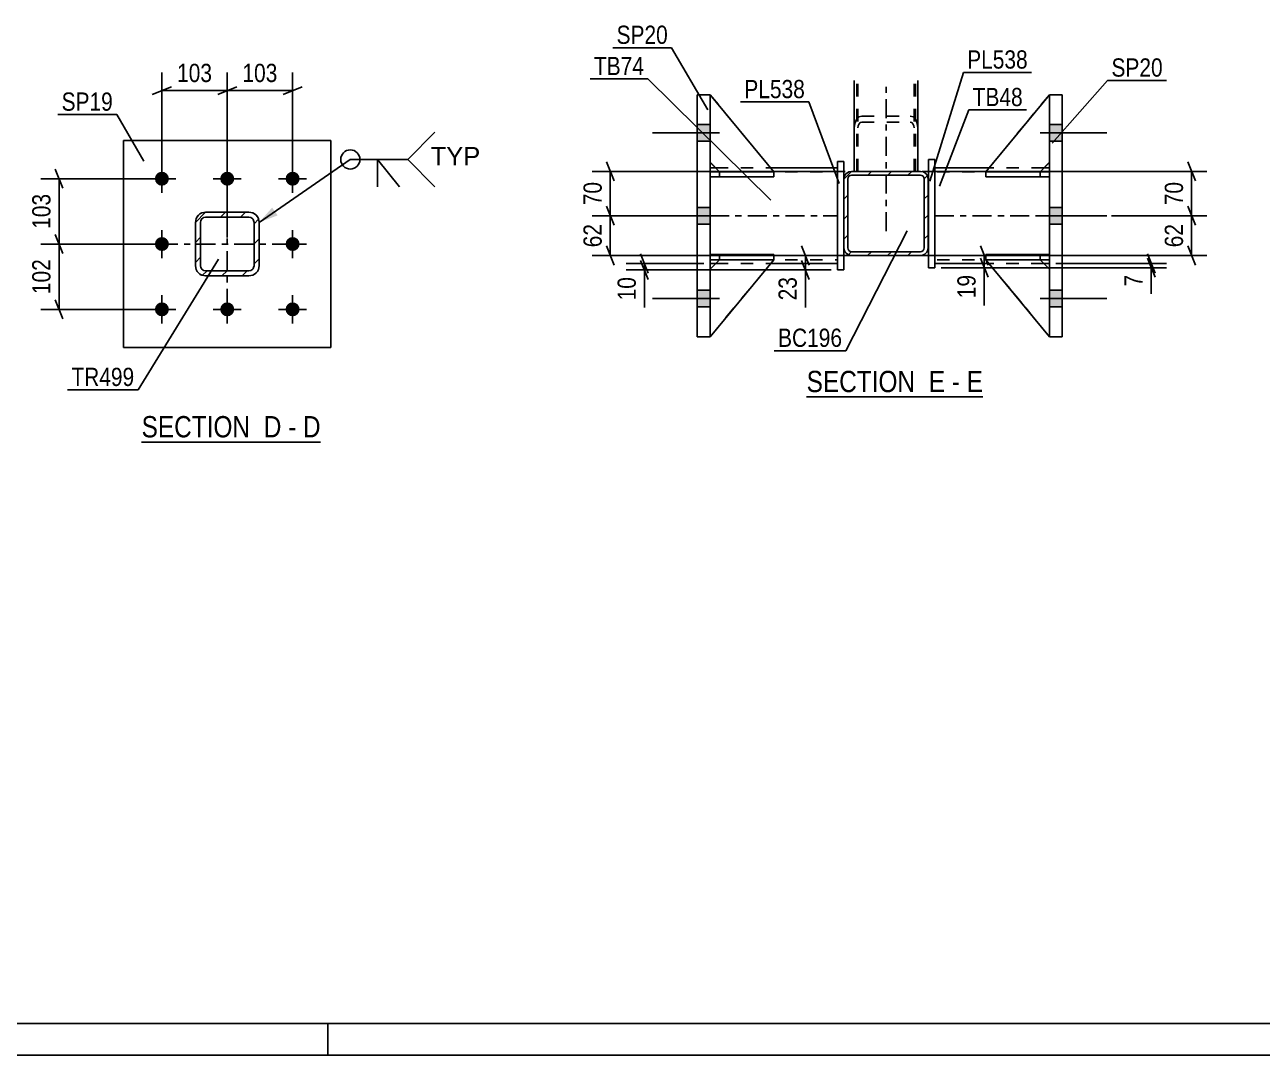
# Model space of a CAD drawing. Header units: millimetres. Extents: x -45 to 796, y -433 to 161.
# Drawn here: x 118.3 to 312.4, y -432.6 to -270.8 of the extents above; entities that cross this region are included whole.
import ezdxf

# ---------------------------------------------------------------- set-up
doc = ezdxf.new("R2010")
doc.units = ezdxf.units.MM
doc.linetypes.add('DXK_LINE_DOT2', pattern=[3.9198, 1.9599, -1.9599])
doc.linetypes.add('DXK_LINE_DOT3', pattern=[5.9187, 2.979, -0.9799, 0.9799, -0.9799])
doc.styles.add('Arial', font='arial.ttf', dxfattribs={"height": 0.2})
doc.styles.add('Arial Narrow', font='ARIALN.TTF', dxfattribs={"height": 0.2})

# ---------------------------------------------------------------- blocks, each defined once
blk = doc.blocks.new('Unknown-814760973-18 - 1250')
at = {"color": 6, "linetype": 'Continuous'}
blk.add_line((240.97, -329.25), (268.61, -329.25), dxfattribs=at)
at = {"color": 0, "linetype": 'Continuous'}
for points in [[(259.08, -328.5), (259.08, -325), (240.97, -325), (240.97, -328.5)], [(262.68, -328.5), (262.68, -325), (260.13, -325), (260.13, -328.5)], [(265.01, -328.5), (265.01, -325), (263.73, -325), (263.73, -328.5)], [(268.61, -328.5), (268.61, -325), (266.06, -325), (266.06, -328.5)]]:
    blk.add_wipeout(points, dxfattribs=at)
at = {"color": 7, "linetype": 'Continuous', "style": 'Arial Narrow'}
for s, p in [('SECTION ', (240.97, -328.5)), ('E', (260.13, -328.5)), ('E', (266.06, -328.5)), ('-', (263.73, -328.5))]:
    blk.add_text(s, height=3.34, dxfattribs=at).set_placement(p)
blk = doc.blocks.new('Unknown-814760973-1133')
at = {"color": 5, "linetype": 'Continuous'}
for p, q in [((-40.15, -427.57), (790.85, -427.57)), ((165.85, -432.57), (165.85, -427.57)), ((-45.15, -432.57), (795.85, -432.57))]:
    blk.add_line(p, q, dxfattribs=at)
blk = doc.blocks.new('Unknown-814760973-16 - 1649')
at = {"color": 6, "linetype": 'Continuous'}
blk.add_line((136.67, -336.35), (164.74, -336.35), dxfattribs=at)
at = {"color": 0, "linetype": 'Continuous'}
for points in [[(154.78, -335.6), (154.78, -332.1), (136.67, -332.1), (136.67, -335.6)], [(158.6, -335.6), (158.6, -332.1), (155.83, -332.1), (155.83, -335.6)], [(160.92, -335.6), (160.92, -332.1), (159.65, -332.1), (159.65, -335.6)], [(164.74, -335.6), (164.74, -332.1), (161.97, -332.1), (161.97, -335.6)]]:
    blk.add_wipeout(points, dxfattribs=at)
at = {"color": 7, "linetype": 'Continuous', "style": 'Arial Narrow'}
for s, p in [('SECTION ', (136.67, -335.6)), ('D', (155.83, -335.6)), ('D', (161.97, -335.6)), ('-', (159.65, -335.6))]:
    blk.add_text(s, height=3.34, dxfattribs=at).set_placement(p)
blk = doc.blocks.new('Part-814760973-1413 - 1250')
at = {"color": 2, "linetype": 'Continuous'}
for p, q in [((225.82, -307.72), (225.82, -306.92)), ((235.82, -306.92), (225.82, -306.92)), ((235.82, -307.72), (225.82, -307.72)), ((225.82, -307.72), (225.82, -307.72)), ((235.82, -307.72), (235.82, -306.92))]:
    blk.add_line(p, q, dxfattribs=at)
at = {"color": 7, "linetype": 'DXK_LINE_DOT2'}
for p, q in [((227.32, -306.92), (225.82, -306.92)), ((225.82, -307.72), (227.32, -307.72)), ((227.32, -307.72), (227.32, -306.92)), ((235.82, -306.92), (227.32, -306.92)), ((227.32, -307.72), (235.82, -307.72))]:
    blk.add_line(p, q, dxfattribs=at)
blk = doc.blocks.new('Part-814760973-1443 - 1250')
at = {"color": 2, "linetype": 'Continuous'}
for p, q in [((225.82, -293.32), (226.71, -293.32)), ((235.32, -293.32), (245.82, -293.32)), ((225.82, -308.32), (226.72, -308.32)), ((235.33, -308.32), (245.82, -308.32))]:
    blk.add_line(p, q, dxfattribs=at)
at = {"color": 7, "linetype": 'DXK_LINE_DOT2'}
for p, q in [((225.82, -308.32), (225.82, -293.32)), ((225.82, -293.92), (245.82, -293.92)), ((226.71, -293.32), (235.32, -293.32)), ((245.82, -308.32), (245.82, -293.32)), ((225.82, -307.72), (245.82, -307.72)), ((226.72, -308.32), (235.33, -308.32))]:
    blk.add_line(p, q, dxfattribs=at)
at = {"color": 7, "linetype": 'DXK_LINE_DOT3'}
blk.add_line((225.82, -300.82), (245.82, -300.82), dxfattribs=at)
blk = doc.blocks.new('Bolt-814760973-1315 - 1250')
at = {"linetype": 'Continuous'}
for points in [[(225.82, -289.12), (225.82, -286.52), (223.82, -286.52), (223.82, -289.12)], [(225.82, -289.12), (225.82, -286.52), (223.82, -286.52), (223.82, -289.12)], [(225.82, -289.12), (225.82, -286.52), (223.82, -286.52), (223.82, -289.12)], [(225.82, -302.12), (225.82, -299.52), (223.82, -299.52), (223.82, -302.12)], [(225.82, -302.12), (225.82, -299.52), (223.82, -299.52), (223.82, -302.12)], [(225.82, -315.12), (225.82, -312.52), (223.82, -312.52), (223.82, -315.12)], [(225.82, -315.12), (225.82, -312.52), (223.82, -312.52), (223.82, -315.12)], [(225.82, -315.12), (225.82, -312.52), (223.82, -312.52), (223.82, -315.12)]]:
    blk.add_hatch(color=1, dxfattribs=at).paths.add_polyline_path(points)
at = {"color": 1, "linetype": 'Continuous'}
for p, q in [((225.82, -286.52), (223.82, -286.52)), ((225.82, -286.52), (223.82, -286.52)), ((225.82, -286.52), (223.82, -286.52)), ((227.32, -287.82), (216.82, -287.82)), ((227.32, -287.82), (216.82, -287.82)), ((227.32, -287.82), (216.82, -287.82)), ((225.82, -289.12), (223.82, -289.12)), ((225.82, -289.12), (223.82, -289.12)), ((225.82, -289.12), (223.82, -289.12)), ((227.32, -300.82), (216.82, -300.82)), ((227.32, -300.82), (216.82, -300.82)), ((225.82, -299.52), (223.82, -299.52)), ((225.82, -299.52), (223.82, -299.52)), ((225.82, -302.12), (223.82, -302.12)), ((225.82, -302.12), (223.82, -302.12)), ((227.32, -313.82), (216.82, -313.82)), ((227.32, -313.82), (216.82, -313.82)), ((227.32, -313.82), (216.82, -313.82)), ((225.82, -312.52), (223.82, -312.52)), ((225.82, -312.52), (223.82, -312.52)), ((225.82, -312.52), (223.82, -312.52)), ((225.82, -315.12), (223.82, -315.12)), ((225.82, -315.12), (223.82, -315.12)), ((225.82, -315.12), (223.82, -315.12))]:
    blk.add_line(p, q, dxfattribs=at)
blk = doc.blocks.new('Part-814760973-1412 - 1250')
at = {"color": 2, "linetype": 'Continuous'}
for p, q in [((279.07, -281.82), (281.07, -281.82)), ((279.07, -281.82), (279.07, -281.82)), ((279.07, -281.82), (279.07, -319.82)), ((281.07, -281.82), (281.07, -281.82)), ((281.07, -319.82), (281.07, -281.82)), ((281.07, -319.82), (279.07, -319.82))]:
    blk.add_line(p, q, dxfattribs=at)
at = {"color": 7, "linetype": 'DXK_LINE_DOT2'}
for p, q in [((281.07, -281.82), (279.07, -281.82)), ((279.07, -319.82), (279.07, -319.82)), ((279.07, -319.82), (281.07, -319.82)), ((281.07, -319.82), (281.07, -319.82))]:
    blk.add_line(p, q, dxfattribs=at)
blk = doc.blocks.new('Bolt-814760973-1316 - 1250')
at = {"linetype": 'Continuous'}
for points in [[(281.07, -289.12), (281.07, -286.52), (279.07, -286.52), (279.07, -289.12)], [(281.07, -289.12), (281.07, -286.52), (279.07, -286.52), (279.07, -289.12)], [(281.07, -289.12), (281.07, -286.52), (279.07, -286.52), (279.07, -289.12)], [(281.07, -302.12), (281.07, -299.52), (279.07, -299.52), (279.07, -302.12)], [(281.07, -302.12), (281.07, -299.52), (279.07, -299.52), (279.07, -302.12)], [(281.07, -315.12), (281.07, -312.52), (279.07, -312.52), (279.07, -315.12)], [(281.07, -315.12), (281.07, -312.52), (279.07, -312.52), (279.07, -315.12)], [(281.07, -315.12), (281.07, -312.52), (279.07, -312.52), (279.07, -315.12)]]:
    blk.add_hatch(color=1, dxfattribs=at).paths.add_polyline_path(points)
at = {"color": 1, "linetype": 'Continuous'}
for p, q in [((279.07, -286.52), (281.07, -286.52)), ((279.07, -286.52), (281.07, -286.52)), ((279.07, -286.52), (281.07, -286.52)), ((277.57, -287.82), (288.07, -287.82)), ((277.57, -287.82), (288.07, -287.82)), ((277.57, -287.82), (288.07, -287.82)), ((279.07, -289.12), (281.07, -289.12)), ((279.07, -289.12), (281.07, -289.12)), ((279.07, -289.12), (281.07, -289.12)), ((277.57, -300.82), (288.07, -300.82)), ((277.57, -300.82), (288.07, -300.82)), ((279.07, -299.52), (281.07, -299.52)), ((279.07, -299.52), (281.07, -299.52)), ((279.07, -302.12), (281.07, -302.12)), ((279.07, -302.12), (281.07, -302.12)), ((277.57, -313.82), (288.07, -313.82)), ((277.57, -313.82), (288.07, -313.82)), ((277.57, -313.82), (288.07, -313.82)), ((279.07, -312.52), (281.07, -312.52)), ((279.07, -312.52), (281.07, -312.52)), ((279.07, -312.52), (281.07, -312.52)), ((279.07, -315.12), (281.07, -315.12)), ((279.07, -315.12), (281.07, -315.12)), ((279.07, -315.12), (281.07, -315.12))]:
    blk.add_line(p, q, dxfattribs=at)
blk = doc.blocks.new('Part-814760973-1407 - 1250')
at = {"color": 2, "linetype": 'Continuous'}
for p, q in [((223.82, -281.82), (223.82, -281.82)), ((223.82, -281.82), (225.82, -281.82)), ((223.82, -319.82), (223.82, -281.82)), ((225.82, -281.82), (225.82, -281.82)), ((225.82, -319.82), (225.82, -281.82)), ((225.82, -319.82), (223.82, -319.82))]:
    blk.add_line(p, q, dxfattribs=at)
at = {"color": 7, "linetype": 'DXK_LINE_DOT2'}
for p, q in [((225.82, -281.82), (223.82, -281.82)), ((223.82, -319.82), (223.82, -319.82)), ((223.82, -319.82), (225.82, -319.82)), ((225.82, -319.82), (225.82, -319.82))]:
    blk.add_line(p, q, dxfattribs=at)
blk = doc.blocks.new('Part-814760973-1478 - 1250')
at = {"color": 2, "linetype": 'Continuous'}
for p, q in [((269.57, -293.32), (261.07, -293.32)), ((279.07, -293.32), (278.18, -293.32)), ((269.56, -308.32), (261.07, -308.32)), ((279.07, -308.32), (278.16, -308.32))]:
    blk.add_line(p, q, dxfattribs=at)
at = {"color": 7, "linetype": 'DXK_LINE_DOT2'}
for p, q in [((261.07, -308.32), (261.07, -293.32)), ((279.07, -293.92), (261.07, -293.92)), ((278.18, -293.32), (269.57, -293.32)), ((279.07, -293.32), (279.07, -308.32)), ((279.07, -307.72), (261.07, -307.72)), ((278.16, -308.32), (269.56, -308.32))]:
    blk.add_line(p, q, dxfattribs=at)
at = {"color": 7, "linetype": 'DXK_LINE_DOT3'}
blk.add_line((261.07, -300.82), (279.07, -300.82), dxfattribs=at)
blk = doc.blocks.new('Part-814760973-1414 - 1250')
at = {"color": 2, "linetype": 'Continuous'}
for p, q in [((225.82, -294.72), (225.82, -293.92)), ((225.82, -293.92), (234.57, -293.92)), ((235.82, -294.72), (225.82, -294.72)), ((225.82, -294.72), (225.82, -294.72)), ((235.82, -293.92), (235.81, -293.92)), ((235.82, -294.72), (235.82, -293.92))]:
    blk.add_line(p, q, dxfattribs=at)
at = {"color": 7, "linetype": 'DXK_LINE_DOT2'}
for p, q in [((227.32, -293.92), (225.82, -293.92)), ((225.82, -294.72), (227.32, -294.72)), ((227.32, -294.72), (227.32, -293.92)), ((227.32, -293.92), (235.81, -293.92)), ((227.32, -294.72), (235.82, -294.72))]:
    blk.add_line(p, q, dxfattribs=at)
blk = doc.blocks.new('Part-814760973-1415 - 1250')
at = {"color": 7, "linetype": 'DXK_LINE_DOT2'}
for p, q in [((225.82, -306.92), (227.32, -306.92)), ((235.82, -306.92), (225.82, -306.92)), ((225.82, -306.92), (225.82, -306.92)), ((225.82, -306.92), (225.82, -307.72)), ((225.82, -306.92), (225.82, -307.72)), ((227.32, -307.72), (225.82, -307.72)), ((225.82, -307.72), (235.82, -307.72)), ((225.82, -307.72), (225.82, -307.72)), ((227.32, -306.92), (235.82, -306.92)), ((227.32, -306.92), (227.32, -307.72)), ((235.82, -307.72), (227.32, -307.72)), ((235.82, -306.92), (235.82, -307.72))]:
    blk.add_line(p, q, dxfattribs=at)
blk = doc.blocks.new('Part-814760973-1416 - 1250')
at = {"color": 7, "linetype": 'DXK_LINE_DOT2'}
for p, q in [((225.82, -293.92), (227.32, -293.92)), ((235.58, -293.92), (225.82, -293.92)), ((225.82, -293.92), (225.82, -293.92)), ((225.82, -293.92), (225.82, -294.72)), ((225.82, -293.92), (225.82, -294.72)), ((227.32, -294.72), (225.82, -294.72)), ((225.82, -294.72), (235.82, -294.72)), ((225.82, -294.72), (225.82, -294.72)), ((227.32, -293.92), (235.82, -293.92)), ((227.32, -293.92), (227.32, -294.72)), ((235.82, -294.72), (227.32, -294.72)), ((235.82, -293.92), (235.82, -294.72))]:
    blk.add_line(p, q, dxfattribs=at)
blk = doc.blocks.new('Part-814760973-1417 - 1250')
at = {"color": 2, "linetype": 'Continuous'}
for p, q in [((225.82, -281.82), (225.82, -281.82)), ((225.82, -281.82), (225.82, -281.82)), ((235.82, -293.93), (225.82, -281.82)), ((227.31, -293.92), (225.82, -292.43)), ((234.57, -293.93), (235.82, -293.93)), ((235.82, -293.93), (235.82, -293.93))]:
    blk.add_line(p, q, dxfattribs=at)
at = {"color": 7, "linetype": 'DXK_LINE_DOT2'}
for p, q in [((225.82, -292.43), (225.82, -281.82)), ((225.82, -281.82), (235.82, -293.93)), ((227.32, -293.93), (225.82, -292.43)), ((227.32, -293.93), (227.31, -293.92)), ((235.82, -293.93), (227.32, -293.93)), ((227.32, -293.93), (227.32, -293.93)), ((227.32, -293.93), (234.57, -293.93))]:
    blk.add_line(p, q, dxfattribs=at)
blk = doc.blocks.new('Part-814760973-1418 - 1250')
at = {"color": 7, "linetype": 'DXK_LINE_DOT2'}
for p, q in [((225.82, -292.43), (225.82, -281.82)), ((225.82, -281.82), (235.82, -293.93)), ((225.82, -281.82), (235.82, -293.93)), ((227.32, -293.93), (225.82, -292.43)), ((227.32, -293.93), (225.82, -292.43)), ((235.82, -293.93), (227.32, -293.93)), ((227.32, -293.93), (227.32, -293.93)), ((227.32, -293.93), (235.82, -293.93)), ((235.82, -293.93), (235.82, -293.93))]:
    blk.add_line(p, q, dxfattribs=at)
blk = doc.blocks.new('Part-814760973-1419 - 1250')
at = {"color": 2, "linetype": 'Continuous'}
for p, q in [((227.32, -307.73), (225.82, -309.23)), ((225.82, -319.82), (235.82, -307.73)), ((235.82, -307.73), (227.32, -307.73)), ((227.32, -307.73), (227.32, -307.73)), ((235.82, -307.73), (235.82, -307.73))]:
    blk.add_line(p, q, dxfattribs=at)
at = {"color": 7, "linetype": 'DXK_LINE_DOT2'}
for p, q in [((225.82, -309.23), (227.32, -307.73)), ((225.82, -319.82), (235.82, -307.73)), ((227.32, -307.73), (235.82, -307.73)), ((225.82, -309.23), (225.82, -319.82))]:
    blk.add_line(p, q, dxfattribs=at)
blk = doc.blocks.new('Part-814760973-1420 - 1250')
at = {"color": 7, "linetype": 'DXK_LINE_DOT2'}
for p, q in [((227.32, -307.73), (225.82, -309.23)), ((225.82, -319.82), (235.82, -307.73)), ((225.82, -309.23), (227.32, -307.73)), ((225.82, -319.82), (235.82, -307.73)), ((235.82, -307.73), (227.32, -307.73)), ((227.32, -307.73), (227.32, -307.73)), ((227.32, -307.73), (235.82, -307.73)), ((235.82, -307.73), (235.82, -307.73)), ((225.82, -309.23), (225.82, -319.82))]:
    blk.add_line(p, q, dxfattribs=at)
blk = doc.blocks.new('Part-814760973-1421 - 1250')
at = {"color": 2, "linetype": 'Continuous'}
for p, q in [((269.07, -306.92), (279.07, -306.92)), ((269.07, -306.92), (269.07, -307.72)), ((279.07, -307.72), (269.07, -307.72)), ((279.07, -306.92), (279.07, -306.92)), ((279.07, -307.72), (279.07, -306.92))]:
    blk.add_line(p, q, dxfattribs=at)
at = {"color": 7, "linetype": 'DXK_LINE_DOT2'}
for p, q in [((277.57, -306.92), (269.07, -306.92)), ((269.07, -307.72), (277.57, -307.72)), ((279.07, -306.92), (277.57, -306.92)), ((277.57, -306.92), (277.57, -307.72)), ((277.57, -307.72), (279.07, -307.72)), ((279.07, -306.92), (279.07, -306.92))]:
    blk.add_line(p, q, dxfattribs=at)
blk = doc.blocks.new('Part-814760973-1422 - 1250')
at = {"color": 2, "linetype": 'Continuous'}
for p, q in [((269.08, -293.92), (269.07, -293.92)), ((269.07, -293.92), (269.07, -294.72)), ((269.07, -294.72), (279.07, -294.72)), ((279.07, -293.92), (270.32, -293.92)), ((279.07, -293.92), (279.07, -293.92)), ((279.07, -293.92), (279.07, -294.72))]:
    blk.add_line(p, q, dxfattribs=at)
at = {"color": 7, "linetype": 'DXK_LINE_DOT2'}
for p, q in [((269.07, -294.72), (277.57, -294.72)), ((270.32, -293.92), (269.08, -293.92)), ((277.57, -293.92), (269.08, -293.92)), ((277.57, -293.92), (279.07, -293.92)), ((277.57, -293.92), (277.57, -294.72)), ((277.57, -294.72), (279.07, -294.72)), ((279.07, -293.92), (279.07, -293.92))]:
    blk.add_line(p, q, dxfattribs=at)
blk = doc.blocks.new('Part-814760973-1423 - 1250')
at = {"color": 7, "linetype": 'DXK_LINE_DOT2'}
for p, q in [((269.07, -307.72), (269.07, -306.92)), ((269.07, -306.92), (277.57, -306.92)), ((279.07, -306.92), (269.07, -306.92)), ((277.57, -307.72), (269.07, -307.72)), ((269.07, -307.72), (279.07, -307.72)), ((277.57, -307.72), (277.57, -306.92)), ((277.57, -306.92), (279.07, -306.92)), ((279.07, -307.72), (277.57, -307.72)), ((279.07, -307.72), (279.07, -306.92)), ((279.07, -307.72), (279.07, -306.92)), ((279.07, -306.92), (279.07, -306.92)), ((279.07, -307.72), (279.07, -307.72))]:
    blk.add_line(p, q, dxfattribs=at)
blk = doc.blocks.new('Part-814760973-1424 - 1250')
at = {"color": 7, "linetype": 'DXK_LINE_DOT2'}
for p, q in [((269.07, -294.72), (269.07, -293.92)), ((269.07, -293.92), (277.57, -293.92)), ((279.07, -293.92), (269.07, -293.92)), ((277.57, -294.72), (269.07, -294.72)), ((269.07, -294.72), (279.07, -294.72)), ((277.57, -294.72), (277.57, -293.92)), ((277.57, -293.92), (279.07, -293.92)), ((279.07, -294.72), (277.57, -294.72)), ((279.07, -294.72), (279.07, -293.92)), ((279.07, -294.72), (279.07, -293.92)), ((279.07, -293.92), (279.07, -293.92)), ((279.07, -294.72), (279.07, -294.72))]:
    blk.add_line(p, q, dxfattribs=at)
blk = doc.blocks.new('Part-814760973-1425 - 1250')
at = {"color": 2, "linetype": 'Continuous'}
for p, q in [((279.07, -281.82), (269.07, -293.93)), ((279.07, -281.82), (279.07, -281.82)), ((279.07, -281.82), (279.07, -281.82)), ((277.58, -293.92), (279.07, -292.43)), ((270.32, -293.93), (269.07, -293.93)), ((269.07, -293.93), (269.07, -293.93))]:
    blk.add_line(p, q, dxfattribs=at)
at = {"color": 7, "linetype": 'DXK_LINE_DOT2'}
for p, q in [((279.07, -281.82), (269.07, -293.93)), ((279.07, -292.43), (279.07, -281.82)), ((277.57, -293.93), (279.07, -292.43)), ((277.57, -293.93), (269.07, -293.93)), ((277.57, -293.93), (270.32, -293.93)), ((277.57, -293.93), (277.58, -293.92)), ((277.57, -293.93), (277.57, -293.93))]:
    blk.add_line(p, q, dxfattribs=at)
blk = doc.blocks.new('Part-814760973-1426 - 1250')
at = {"color": 7, "linetype": 'DXK_LINE_DOT2'}
for p, q in [((279.07, -281.82), (269.07, -293.93)), ((269.07, -293.93), (279.07, -281.82)), ((279.07, -292.43), (279.07, -281.82)), ((277.57, -293.93), (279.07, -292.43)), ((277.57, -293.93), (279.07, -292.43)), ((269.07, -293.93), (277.57, -293.93)), ((269.07, -293.93), (269.07, -293.93)), ((277.57, -293.93), (269.07, -293.93)), ((277.57, -293.93), (277.57, -293.93))]:
    blk.add_line(p, q, dxfattribs=at)
blk = doc.blocks.new('Part-814760973-1427 - 1250')
at = {"color": 2, "linetype": 'Continuous'}
for p, q in [((269.07, -307.73), (269.07, -307.73)), ((277.57, -307.73), (269.07, -307.73)), ((279.07, -319.82), (269.07, -307.73)), ((277.57, -307.73), (277.57, -307.73)), ((277.57, -307.73), (279.07, -309.23))]:
    blk.add_line(p, q, dxfattribs=at)
at = {"color": 7, "linetype": 'DXK_LINE_DOT2'}
for p, q in [((269.07, -307.73), (277.57, -307.73)), ((279.07, -319.82), (269.07, -307.73)), ((277.57, -307.73), (279.07, -309.23)), ((279.07, -309.23), (279.07, -319.82))]:
    blk.add_line(p, q, dxfattribs=at)
blk = doc.blocks.new('Part-814760973-1428 - 1250')
at = {"color": 7, "linetype": 'DXK_LINE_DOT2'}
for p, q in [((269.07, -307.73), (277.57, -307.73)), ((279.07, -319.82), (269.07, -307.73)), ((269.07, -307.73), (269.07, -307.73)), ((277.57, -307.73), (269.07, -307.73)), ((269.07, -307.73), (279.07, -319.82)), ((277.57, -307.73), (279.07, -309.23)), ((277.57, -307.73), (277.57, -307.73)), ((279.07, -309.23), (277.57, -307.73)), ((279.07, -309.23), (279.07, -319.82))]:
    blk.add_line(p, q, dxfattribs=at)
blk = doc.blocks.new('Part-814760973-1458 - 1250')
at = {"color": 2, "linetype": 'Continuous'}
for p, q in [((245.82, -309.32), (245.82, -292.32)), ((245.82, -292.32), (246.82, -292.32)), ((246.82, -295.06), (246.82, -292.32)), ((246.82, -309.32), (246.82, -305.86)), ((245.82, -309.32), (246.82, -309.32))]:
    blk.add_line(p, q, dxfattribs=at)
at = {"color": 7, "linetype": 'DXK_LINE_DOT2'}
blk.add_line((246.82, -305.86), (246.82, -295.06), dxfattribs=at)
blk = doc.blocks.new('Part-814760973-1463 - 1250')
at = {"color": 2, "linetype": 'Continuous'}
for p, q in [((261.07, -291.98), (260.07, -291.98)), ((260.07, -291.98), (260.07, -308.98)), ((261.07, -308.98), (261.07, -291.98)), ((260.07, -308.98), (261.07, -308.98))]:
    blk.add_line(p, q, dxfattribs=at)
blk = doc.blocks.new('Part-814760973-1499 - 1250')
at = {"linetype": 'Continuous'}
h = blk.add_hatch(dxfattribs=at)
h.set_pattern_fill('', scale=0.7, style=0, pattern_type=0)
h.set_pattern_definition([(45, (248.0173, -293.8586), (-1.57154, 1.57154), [])])
h.paths.add_polyline_path([(258.82, -293.86), (248.02, -293.86), (247.56, -293.95), (247.17, -294.21), (246.91, -294.6), (246.82, -295.06), (246.82, -305.86), (246.91, -306.32), (247.17, -306.71), (247.56, -306.97), (248.02, -307.06), (258.82, -307.06), (259.28, -306.97), (259.67, -306.71), (259.93, -306.32), (260.02, -305.86), (260.02, -295.06), (259.93, -294.6), (259.67, -294.21), (259.28, -293.95)])
h.paths.add_polyline_path([(259.37, -294.83), (259.42, -295.06), (259.42, -305.86), (259.37, -306.09), (259.24, -306.28), (259.05, -306.41), (258.82, -306.46), (248.02, -306.46), (247.79, -306.41), (247.59, -306.28), (247.46, -306.09), (247.42, -305.86), (247.42, -295.06), (247.46, -294.83), (247.59, -294.63), (247.79, -294.5), (248.02, -294.46), (258.82, -294.46), (259.05, -294.5), (259.24, -294.63)])
at = {"color": 2, "linetype": 'Continuous'}
for p, q in [((246.91, -294.6), (246.82, -295.06)), ((247.42, -295.06), (247.46, -294.83)), ((247.46, -294.83), (247.59, -294.63)), ((248.02, -293.86), (247.56, -293.95)), ((247.59, -294.63), (247.79, -294.5)), ((247.79, -294.5), (248.02, -294.46)), ((248.02, -293.86), (248.02, -293.86)), ((248.02, -293.86), (258.82, -293.86)), ((248.02, -294.46), (248.02, -294.46)), ((248.02, -294.46), (258.82, -294.46)), ((258.82, -293.86), (258.82, -293.86)), ((259.28, -293.95), (258.82, -293.86)), ((258.82, -294.46), (258.82, -294.46)), ((258.82, -294.46), (259.05, -294.5)), ((259.05, -294.5), (259.24, -294.63)), ((259.24, -294.63), (259.37, -294.83)), ((259.37, -294.83), (259.42, -295.06)), ((260.02, -295.06), (259.93, -294.6)), ((246.82, -295.06), (246.82, -295.06)), ((246.82, -305.86), (246.82, -295.06)), ((247.42, -295.06), (247.42, -295.06)), ((247.42, -305.86), (247.42, -295.06)), ((259.42, -295.06), (259.42, -295.06)), ((259.42, -305.86), (259.42, -295.06)), ((260.02, -295.06), (260.02, -295.06)), ((260.02, -305.86), (260.02, -295.06)), ((246.82, -305.86), (246.82, -305.86)), ((246.82, -305.86), (246.91, -306.32)), ((247.42, -305.86), (247.42, -305.86)), ((247.46, -306.09), (247.42, -305.86)), ((247.59, -306.28), (247.46, -306.09)), ((247.79, -306.41), (247.59, -306.28)), ((248.02, -306.46), (247.79, -306.41)), ((248.02, -306.46), (248.02, -306.46)), ((248.02, -306.46), (258.82, -306.46)), ((259.05, -306.41), (258.82, -306.46)), ((258.82, -306.46), (258.82, -306.46)), ((259.24, -306.28), (259.05, -306.41)), ((259.37, -306.09), (259.24, -306.28)), ((259.42, -305.86), (259.37, -306.09)), ((259.42, -305.86), (259.42, -305.86)), ((259.93, -306.32), (260.02, -305.86)), ((260.02, -305.86), (260.02, -305.86)), ((247.56, -306.97), (248.02, -307.06)), ((248.02, -307.06), (248.02, -307.06)), ((248.02, -307.06), (258.82, -307.06)), ((258.82, -307.06), (259.28, -306.97)), ((258.82, -307.06), (258.82, -307.06))]:
    blk.add_line(p, q, dxfattribs=at)
at = {"color": 7, "linetype": 'DXK_LINE_DOT3'}
blk.add_line((253.42, -300.46), (253.42, -300.46), dxfattribs=at)
at = {"color": 2, "linetype": 'Continuous'}
for centre, start, end in [((248.02, -295.06), 112.5, 157.5), ((258.82, -295.06), 22.5, 67.5), ((248.02, -305.86), 202.5, 247.5), ((258.82, -305.86), 292.5, 337.5)]:
    blk.add_arc(centre, 1.2, start, end, dxfattribs=at)
blk = doc.blocks.new('Part-814760973-1509 - 1250')
at = {"color": 2, "linetype": 'Continuous'}
for p, q in [((248.42, -293.86), (248.42, -279.61)), ((258.42, -293.86), (258.42, -279.61))]:
    blk.add_line(p, q, dxfattribs=at)
at = {"color": 7, "linetype": 'DXK_LINE_DOT2'}
for p, q in [((249.02, -293.86), (249.02, -279.61)), ((257.82, -293.86), (257.82, -279.61)), ((249.16, -285.32), (249.62, -285.18)), ((249.62, -285.18), (257.22, -285.18)), ((257.22, -285.18), (257.68, -285.32)), ((248.42, -287.04), (248.51, -286.33)), ((248.51, -286.33), (248.77, -285.73)), ((248.77, -285.73), (249.16, -285.32)), ((249.06, -286.69), (249.02, -287.04)), ((249.19, -286.38), (249.06, -286.69)), ((249.39, -286.18), (249.19, -286.38)), ((249.62, -286.11), (249.39, -286.18)), ((249.62, -286.11), (257.22, -286.11)), ((257.45, -286.18), (257.22, -286.11)), ((257.64, -286.38), (257.45, -286.18)), ((257.77, -286.69), (257.64, -286.38)), ((257.68, -285.32), (258.07, -285.73)), ((257.82, -287.04), (257.77, -286.69)), ((258.07, -285.73), (258.33, -286.33)), ((258.33, -286.33), (258.42, -287.04)), ((258.42, -293.86), (248.42, -293.86))]:
    blk.add_line(p, q, dxfattribs=at)
blk = doc.blocks.new('Part-814760973-1510 - 1250')
at = {"color": 7, "linetype": 'DXK_LINE_DOT2'}
for p, q in [((248.42, -293.86), (248.42, -279.61)), ((248.82, -293.86), (248.82, -279.61)), ((258.02, -293.86), (258.02, -279.61)), ((258.42, -279.61), (258.42, -293.86)), ((258.42, -293.86), (248.42, -293.86))]:
    blk.add_line(p, q, dxfattribs=at)
at = {"color": 7, "linetype": 'DXK_LINE_DOT3'}
blk.add_line((253.42, -303.26), (253.42, -279.61), dxfattribs=at)
blk = doc.blocks.new('Bolt-814760973-1670 - 1649')
at = {"linetype": 'Continuous'}
for points in [[(139.85, -296.11, -1), (139.85, -293.91, -1)], [(150.1, -296.11, -1), (150.1, -293.91, -1)], [(160.35, -296.11, -1), (160.35, -293.91, -1)], [(139.85, -306.36, -1), (139.85, -304.16, -1)], [(160.35, -306.36, -1), (160.35, -304.16, -1)], [(139.85, -316.61, -1), (139.85, -314.41, -1)], [(150.1, -316.61, -1), (150.1, -314.41, -1)], [(160.35, -316.61, -1), (160.35, -314.41, -1)]]:
    blk.add_hatch(color=1, dxfattribs=at).paths.add_polyline_path(points)
at = {"color": 1, "linetype": 'Continuous'}
for p, q in [((139.85, -297.21), (139.85, -292.81)), ((150.1, -297.21), (150.1, -292.81)), ((160.35, -297.21), (160.35, -292.81)), ((142.05, -295.01), (137.65, -295.01)), ((152.3, -295.01), (147.9, -295.01)), ((162.55, -295.01), (158.15, -295.01)), ((139.85, -307.46), (139.85, -303.06)), ((160.35, -307.46), (160.35, -303.06)), ((142.05, -305.26), (137.65, -305.26)), ((162.55, -305.26), (158.15, -305.26)), ((139.85, -317.71), (139.85, -313.31)), ((150.1, -317.71), (150.1, -313.31)), ((160.35, -317.71), (160.35, -313.31)), ((142.05, -315.51), (137.65, -315.51)), ((152.3, -315.51), (147.9, -315.51)), ((162.55, -315.51), (158.15, -315.51))]:
    blk.add_line(p, q, dxfattribs=at)
blk = doc.blocks.new('Part-814760973-1729 - 1649')
at = {"linetype": 'Continuous'}
h = blk.add_hatch(dxfattribs=at)
h.set_pattern_fill('', scale=0.7, style=0, pattern_type=0)
h.set_pattern_definition([(45, (146.7016, -300.2576), (-1.57154, 1.57154), [])])
h.paths.add_polyline_path([(153.5, -300.26), (146.7, -300.26), (146.09, -300.38), (145.57, -300.73), (145.22, -301.25), (145.1, -301.86), (145.1, -308.66), (145.22, -309.27), (145.57, -309.79), (146.09, -310.14), (146.7, -310.26), (153.5, -310.26), (154.11, -310.14), (154.63, -309.79), (154.98, -309.27), (155.1, -308.66), (155.1, -301.86), (154.98, -301.25), (154.63, -300.73), (154.11, -300.38)])
h.paths.add_polyline_path([(154.24, -301.55), (154.3, -301.86), (154.3, -308.66), (154.24, -308.96), (154.07, -309.22), (153.81, -309.4), (153.5, -309.46), (146.7, -309.46), (146.4, -309.4), (146.14, -309.22), (145.96, -308.96), (145.9, -308.66), (145.9, -301.86), (145.96, -301.55), (146.14, -301.29), (146.4, -301.12), (146.7, -301.06), (153.5, -301.06), (153.81, -301.12), (154.07, -301.29)])
at = {"color": 7, "linetype": 'DXK_LINE_DOT3'}
for p, q in [((150.1, -315.26), (150.1, -295.26)), ((160.1, -305.26), (140.1, -305.26))]:
    blk.add_line(p, q, dxfattribs=at)
at = {"color": 7, "linetype": 'DXK_LINE_DOT2'}
for p, q in [((146.09, -300.38), (146.7, -300.26)), ((146.7, -300.26), (153.5, -300.26)), ((153.5, -300.26), (154.11, -300.38)), ((145.1, -301.86), (145.22, -301.25)), ((145.1, -308.66), (145.1, -301.86)), ((145.96, -301.55), (145.9, -301.86)), ((145.9, -308.66), (145.9, -301.86)), ((146.7, -301.06), (146.4, -301.12)), ((146.7, -301.06), (153.5, -301.06)), ((153.81, -301.12), (153.5, -301.06)), ((154.3, -301.86), (154.24, -301.55)), ((154.3, -308.66), (154.3, -301.86)), ((154.98, -301.25), (155.1, -301.86)), ((155.1, -308.66), (155.1, -301.86)), ((145.22, -309.27), (145.1, -308.66)), ((145.9, -308.66), (145.96, -308.96)), ((146.7, -310.26), (146.09, -310.14)), ((146.4, -309.4), (146.7, -309.46)), ((146.7, -309.46), (153.5, -309.46)), ((146.7, -310.26), (153.5, -310.26)), ((153.5, -309.46), (153.81, -309.4)), ((154.11, -310.14), (153.5, -310.26)), ((154.24, -308.96), (154.3, -308.66)), ((155.1, -308.66), (154.98, -309.27))]:
    blk.add_line(p, q, dxfattribs=at)
at = {"color": 2, "linetype": 'Continuous'}
for p, q in [((146.7, -300.26), (146.09, -300.38)), ((146.7, -300.26), (153.5, -300.26)), ((154.11, -300.38), (153.5, -300.26)), ((145.22, -301.25), (145.1, -301.86)), ((145.1, -308.66), (145.1, -301.86)), ((145.9, -301.86), (145.96, -301.55)), ((145.9, -308.66), (145.9, -301.86)), ((146.4, -301.12), (146.7, -301.06)), ((146.7, -301.06), (153.5, -301.06)), ((153.5, -301.06), (153.81, -301.12)), ((154.24, -301.55), (154.3, -301.86)), ((154.3, -308.66), (154.3, -301.86)), ((155.1, -301.86), (154.98, -301.25)), ((155.1, -308.66), (155.1, -301.86)), ((145.1, -308.66), (145.22, -309.27)), ((145.96, -308.96), (145.9, -308.66)), ((146.09, -310.14), (146.7, -310.26)), ((146.7, -309.46), (146.4, -309.4)), ((146.7, -309.46), (153.5, -309.46)), ((146.7, -310.26), (153.5, -310.26)), ((153.81, -309.4), (153.5, -309.46)), ((153.5, -310.26), (154.11, -310.14)), ((154.3, -308.66), (154.24, -308.96)), ((154.98, -309.27), (155.1, -308.66))]:
    blk.add_line(p, q, dxfattribs=at)
at = {"color": 7, "linetype": 'DXK_LINE_DOT2'}
for centre, radius, start, end in [((146.7, -301.86), 1.6, 112.5, 157.5), ((153.5, -301.86), 1.6, 22.5, 67.5), ((146.7, -301.86), 0.8, 112.5, 157.5), ((153.5, -301.86), 0.8, 22.5, 67.5), ((146.7, -308.66), 1.6, 202.5, 247.5), ((146.7, -308.66), 0.8, 202.5, 247.5), ((153.5, -308.66), 0.8, 292.5, 337.5), ((153.5, -308.66), 1.6, 292.5, 337.5)]:
    blk.add_arc(centre, radius, start, end, dxfattribs=at)
at = {"color": 2, "linetype": 'Continuous'}
for centre, radius, start, end in [((146.7, -301.86), 1.6, 112.5, 157.5), ((153.5, -301.86), 1.6, 22.5, 67.5), ((146.7, -301.86), 0.8, 112.5, 157.5), ((153.5, -301.86), 0.8, 22.5, 67.5), ((146.7, -308.66), 1.6, 202.5, 247.5), ((146.7, -308.66), 0.8, 202.5, 247.5), ((153.5, -308.66), 0.8, 292.5, 337.5), ((153.5, -308.66), 1.6, 292.5, 337.5)]:
    blk.add_arc(centre, radius, start, end, dxfattribs=at)
blk = doc.blocks.new('Part-814760973-1803 - 1649')
at = {"color": 2, "linetype": 'Continuous'}
for p, q in [((166.35, -289.01), (133.85, -289.01)), ((133.85, -289.01), (133.85, -321.51)), ((166.35, -321.51), (166.35, -289.01)), ((133.85, -321.51), (166.35, -321.51))]:
    blk.add_line(p, q, dxfattribs=at)
blk = doc.blocks.new('StraightDimension-814760973-1589 - 1250')
at = {"color": 7, "linetype": 'Continuous'}
for p, q in [((217.57, -300.82), (207.33, -300.82)), ((209.58, -299.32), (210.78, -302.32)), ((210.18, -307.06), (210.18, -300.82)), ((210.78, -308.56), (209.58, -305.56)), ((247.02, -307.06), (207.33, -307.06))]:
    blk.add_line(p, q, dxfattribs=at)
at = {"color": 0}
blk.add_wipeout([(209.43, -301.51), (205.23, -301.51), (205.23, -306.37), (209.43, -306.37)], dxfattribs=at)
at = {"color": 3, "style": 'Arial Narrow'}
blk.add_text('62', height=2.863, rotation=90.0002, dxfattribs=at).set_placement((208.83, -305.77))
blk = doc.blocks.new('StraightDimension-814760973-1599 - 1250')
at = {"color": 7, "linetype": 'Continuous'}
for p, q in [((209.58, -292.36), (210.78, -295.36)), ((247.02, -293.86), (207.33, -293.86)), ((210.18, -300.82), (210.18, -293.86)), ((217.57, -300.82), (207.33, -300.82)), ((210.78, -302.32), (209.58, -299.32))]:
    blk.add_line(p, q, dxfattribs=at)
at = {"color": 0}
blk.add_wipeout([(209.43, -294.91), (205.23, -294.91), (205.23, -299.77), (209.43, -299.77)], dxfattribs=at)
at = {"color": 3, "style": 'Arial Narrow'}
blk.add_text('70', height=2.863, rotation=90.0002, dxfattribs=at).set_placement((208.83, -299.17))
blk = doc.blocks.new('StraightDimension-814760973-1566 - 1250')
at = {"color": 7, "linetype": 'Continuous'}
for p, q in [((300.75, -292.36), (301.95, -295.36)), ((259.1, -293.86), (303.75, -293.86)), ((301.35, -300.82), (301.35, -293.86)), ((288.8, -300.82), (303.75, -300.82)), ((301.95, -302.32), (300.75, -299.32))]:
    blk.add_line(p, q, dxfattribs=at)
at = {"color": 0}
blk.add_wipeout([(300.6, -294.91), (296.4, -294.91), (296.4, -299.77), (300.6, -299.77)], dxfattribs=at)
at = {"color": 3, "style": 'Arial Narrow'}
blk.add_text('70', height=2.863, rotation=90.0002, dxfattribs=at).set_placement((300, -299.17))
blk = doc.blocks.new('StraightDimension-814760973-1556 - 1250')
at = {"color": 7, "linetype": 'Continuous'}
for p, q in [((288.8, -300.82), (303.75, -300.82)), ((300.75, -299.32), (301.95, -302.32)), ((301.35, -307.06), (301.35, -300.82)), ((301.95, -308.56), (300.75, -305.56)), ((258.44, -307.06), (303.75, -307.06))]:
    blk.add_line(p, q, dxfattribs=at)
at = {"color": 0}
blk.add_wipeout([(300.6, -301.51), (296.4, -301.51), (296.4, -306.37), (300.6, -306.37)], dxfattribs=at)
at = {"color": 3, "style": 'Arial Narrow'}
blk.add_text('62', height=2.863, rotation=90.0002, dxfattribs=at).set_placement((300, -305.77))
blk = doc.blocks.new('StraightDimension-814760973-1529 - 1250')
at = {"color": 7, "linetype": 'Continuous'}
for p, q in [((224.82, -308.32), (212.68, -308.32)), ((214.93, -306.82), (216.13, -309.82)), ((216.13, -310.82), (214.93, -307.82)), ((215.53, -309.32), (215.53, -308.32)), ((244.82, -309.32), (212.68, -309.32))]:
    blk.add_line(p, q, dxfattribs=at)
at = {"color": 0}
blk.add_wipeout([(214.78, -309.84), (210.58, -309.84), (210.58, -314.7), (214.78, -314.7)], dxfattribs=at)
at = {"color": 7, "linetype": 'Continuous'}
blk.add_line((215.53, -309.32), (215.53, -315.22), dxfattribs=at)
blk.add_line((215.53, -309.32), (215.53, -315.22), dxfattribs=at)
at = {"color": 3, "style": 'Arial Narrow'}
blk.add_text('10', height=2.863, rotation=90.0002, dxfattribs=at).set_placement((214.18, -314.1))
blk = doc.blocks.new('StraightDimension-814760973-1544 - 1250')
at = {"color": 7, "linetype": 'Continuous'}
for p, q in [((280.07, -308.32), (297.41, -308.32)), ((294.41, -306.82), (295.61, -309.82)), ((295.61, -310.48), (294.41, -307.48)), ((295.01, -308.98), (295.01, -308.32)), ((262.07, -308.98), (297.41, -308.98))]:
    blk.add_line(p, q, dxfattribs=at)
at = {"color": 0}
blk.add_wipeout([(294.26, -309.5), (290.06, -309.5), (290.06, -312.53), (294.26, -312.53)], dxfattribs=at)
at = {"color": 7, "linetype": 'Continuous'}
blk.add_line((295.01, -308.98), (295.01, -313.06), dxfattribs=at)
blk.add_line((295.01, -308.98), (295.01, -313.06), dxfattribs=at)
at = {"color": 3, "style": 'Arial Narrow'}
blk.add_text('7', height=2.86, rotation=90.0002, dxfattribs=at).set_placement((293.66, -311.93))
blk = doc.blocks.new('StraightDimension-814760973-1578 - 1250')
at = {"color": 7, "linetype": 'Continuous'}
for p, q in [((268.22, -305.56), (269.42, -308.56)), ((258.56, -307.06), (271.22, -307.06)), ((269.42, -310.48), (268.22, -307.48)), ((268.82, -308.98), (268.82, -307.06)), ((262.07, -308.98), (271.22, -308.98))]:
    blk.add_line(p, q, dxfattribs=at)
at = {"color": 0}
blk.add_wipeout([(268.07, -309.5), (263.87, -309.5), (263.87, -314.36), (268.07, -314.36)], dxfattribs=at)
at = {"color": 7, "linetype": 'Continuous'}
blk.add_line((268.82, -308.98), (268.82, -314.89), dxfattribs=at)
blk.add_line((268.82, -308.98), (268.82, -314.89), dxfattribs=at)
at = {"color": 3, "style": 'Arial Narrow'}
blk.add_text('19', height=2.863, rotation=90.0002, dxfattribs=at).set_placement((267.47, -313.76))
blk = doc.blocks.new('StraightDimension-814760973-1611 - 1250')
at = {"color": 7, "linetype": 'Continuous'}
for p, q in [((240.17, -305.56), (241.37, -308.56)), ((248.47, -307.06), (237.92, -307.06)), ((241.37, -310.82), (240.17, -307.82)), ((240.77, -309.32), (240.77, -307.06)), ((244.82, -309.32), (237.92, -309.32))]:
    blk.add_line(p, q, dxfattribs=at)
at = {"color": 0}
blk.add_wipeout([(240.02, -309.84), (235.82, -309.84), (235.82, -314.7), (240.02, -314.7)], dxfattribs=at)
at = {"color": 7, "linetype": 'Continuous'}
blk.add_line((240.77, -309.32), (240.77, -315.22), dxfattribs=at)
blk.add_line((240.77, -309.32), (240.77, -315.22), dxfattribs=at)
at = {"color": 3, "style": 'Arial Narrow'}
blk.add_text('23', height=2.863, rotation=90.0002, dxfattribs=at).set_placement((239.42, -314.1))
blk = doc.blocks.new('StraightDimension-814760973-12861 - 1649')
at = {"color": 7, "linetype": 'Continuous'}
for p, q in [((123.12, -303.76), (124.32, -306.76)), ((138.85, -305.26), (120.87, -305.26)), ((123.72, -315.51), (123.72, -305.26)), ((124.32, -317.01), (123.12, -314.01)), ((138.85, -315.51), (120.87, -315.51))]:
    blk.add_line(p, q, dxfattribs=at)
at = {"color": 0}
blk.add_wipeout([(122.97, -307.04), (118.77, -307.04), (118.77, -313.72), (122.97, -313.72)], dxfattribs=at)
at = {"color": 3, "style": 'Arial Narrow'}
blk.add_text('102', height=2.863, rotation=90.0002, dxfattribs=at).set_placement((122.37, -313.12))
blk = doc.blocks.new('StraightDimension-814760973-12860 - 1649')
at = {"color": 7, "linetype": 'Continuous'}
for p, q in [((138.85, -295.01), (120.87, -295.01)), ((123.12, -293.51), (124.32, -296.51)), ((123.72, -305.26), (123.72, -295.01)), ((124.32, -306.76), (123.12, -303.76)), ((138.85, -305.26), (120.87, -305.26))]:
    blk.add_line(p, q, dxfattribs=at)
at = {"color": 0}
blk.add_wipeout([(122.97, -296.79), (118.77, -296.79), (118.77, -303.47), (122.97, -303.47)], dxfattribs=at)
at = {"color": 3, "style": 'Arial Narrow'}
blk.add_text('103', height=2.863, rotation=90.0002, dxfattribs=at).set_placement((122.37, -302.87))
blk = doc.blocks.new('StraightDimension-814760973-23901 - 1649')
at = {"color": 7, "linetype": 'Continuous'}
for p, q in [((150.1, -304.26), (150.1, -278.34)), ((160.35, -294.01), (160.35, -278.34)), ((148.6, -281.79), (151.6, -280.59)), ((150.1, -281.19), (160.35, -281.19)), ((161.85, -280.59), (158.85, -281.79))]:
    blk.add_line(p, q, dxfattribs=at)
at = {"color": 0}
blk.add_wipeout([(158.57, -280.44), (158.57, -276.24), (151.88, -276.24), (151.88, -280.44)], dxfattribs=at)
at = {"color": 3, "style": 'Arial Narrow'}
blk.add_text('103', height=2.863, dxfattribs=at).set_placement((152.48, -279.84))
blk = doc.blocks.new('StraightDimension-814760973-23902 - 1649')
at = {"color": 7, "linetype": 'Continuous'}
for p, q in [((139.85, -294.01), (139.85, -278.34)), ((150.1, -304.26), (150.1, -278.34)), ((138.35, -281.79), (141.35, -280.59)), ((139.85, -281.19), (150.1, -281.19)), ((151.6, -280.59), (148.6, -281.79))]:
    blk.add_line(p, q, dxfattribs=at)
at = {"color": 0}
blk.add_wipeout([(148.32, -280.44), (148.32, -276.24), (141.63, -276.24), (141.63, -280.44)], dxfattribs=at)
at = {"color": 3, "style": 'Arial Narrow'}
blk.add_text('103', height=2.863, dxfattribs=at).set_placement((142.23, -279.84))
blk = doc.blocks.new('Mark-814760973-1402 - 1250')
at = {"color": 0}
blk.add_wipeout([(219.2, -273.85), (219.2, -270.85), (211.16, -270.85), (211.16, -273.85)], dxfattribs=at)
blk.add_wipeout([(219.2, -273.85), (219.2, -270.85), (211.16, -270.85), (211.16, -273.85)], dxfattribs=at)
at = {"color": 30, "linetype": 'Continuous'}
for p in [(210.56, -274.45), (225.48, -284.22)]:
    blk.add_line(p, (219.8, -274.45), dxfattribs=at)
at = {"color": 3, "style": 'Arial Narrow'}
blk.add_text('SP20', height=2.863, dxfattribs=at).set_placement((211.16, -273.85))
blk = doc.blocks.new('Mark-814760973-1408 - 1250')
at = {"color": 0}
blk.add_wipeout([(296.82, -278.99), (296.82, -275.99), (288.78, -275.99), (288.78, -278.99)], dxfattribs=at)
blk.add_wipeout([(296.82, -278.99), (296.82, -275.99), (288.78, -275.99), (288.78, -278.99)], dxfattribs=at)
at = {"color": 30, "linetype": 'Continuous'}
for p, q in [((279.5, -289.45), (288.18, -279.59)), ((288.18, -279.59), (297.42, -279.59))]:
    blk.add_line(p, q, dxfattribs=at)
at = {"color": 3, "style": 'Arial Narrow'}
blk.add_text('SP20', height=2.863, dxfattribs=at).set_placement((288.78, -278.99))
blk = doc.blocks.new('Mark-814760973-1439 - 1250')
at = {"color": 0}
blk.add_wipeout([(215.46, -278.75), (215.46, -275.75), (207.61, -275.75), (207.61, -278.75)], dxfattribs=at)
blk.add_wipeout([(215.46, -278.75), (215.46, -275.75), (207.61, -275.75), (207.61, -278.75)], dxfattribs=at)
at = {"color": 30, "linetype": 'Continuous'}
for p in [(207.01, -279.35), (235.33, -298.35)]:
    blk.add_line(p, (216.06, -279.35), dxfattribs=at)
at = {"color": 3, "style": 'Arial Narrow'}
blk.add_text('TB74', height=2.863, dxfattribs=at).set_placement((207.61, -278.75))
blk = doc.blocks.new('Mark-814760973-1454 - 1250')
at = {"color": 0}
blk.add_wipeout([(240.71, -282.37), (240.71, -279.37), (231.2, -279.37), (231.2, -282.37)], dxfattribs=at)
blk.add_wipeout([(240.71, -282.37), (240.71, -279.37), (231.2, -279.37), (231.2, -282.37)], dxfattribs=at)
at = {"color": 30, "linetype": 'Continuous'}
for p in [(230.6, -282.97), (246.05, -295.74)]:
    blk.add_line(p, (241.31, -282.97), dxfattribs=at)
at = {"color": 3, "style": 'Arial Narrow'}
blk.add_text('PL538', height=2.863, dxfattribs=at).set_placement((231.2, -282.37))
blk = doc.blocks.new('Mark-814760973-1459 - 1250')
at = {"color": 0}
blk.add_wipeout([(275.65, -277.73), (275.65, -274.73), (266.15, -274.73), (266.15, -277.73)], dxfattribs=at)
blk.add_wipeout([(275.65, -277.73), (275.65, -274.73), (266.15, -274.73), (266.15, -277.73)], dxfattribs=at)
at = {"color": 30, "linetype": 'Continuous'}
for p, q in [((260.3, -295.41), (265.55, -278.33)), ((265.55, -278.33), (276.25, -278.33))]:
    blk.add_line(p, q, dxfattribs=at)
at = {"color": 3, "style": 'Arial Narrow'}
blk.add_text('PL538', height=2.863, dxfattribs=at).set_placement((266.15, -277.73))
blk = doc.blocks.new('Mark-814760973-1474 - 1250')
at = {"color": 0}
blk.add_wipeout([(274.87, -283.62), (274.87, -280.62), (267.01, -280.62), (267.01, -283.62)], dxfattribs=at)
blk.add_wipeout([(274.87, -283.62), (274.87, -280.62), (267.01, -280.62), (267.01, -283.62)], dxfattribs=at)
at = {"color": 30, "linetype": 'Continuous'}
for p, q in [((261.8, -296.18), (266.41, -284.22)), ((266.41, -284.22), (275.47, -284.22))]:
    blk.add_line(p, q, dxfattribs=at)
at = {"color": 3, "style": 'Arial Narrow'}
blk.add_text('TB48', height=2.863, dxfattribs=at).set_placement((267.01, -283.62))
blk = doc.blocks.new('Mark-814760973-1495 - 1250')
at = {"color": 0}
blk.add_wipeout([(246.54, -321.4), (246.54, -318.4), (236.49, -318.4), (236.49, -321.4)], dxfattribs=at)
blk.add_wipeout([(246.54, -321.4), (246.54, -318.4), (236.49, -318.4), (236.49, -321.4)], dxfattribs=at)
at = {"color": 30, "linetype": 'Continuous'}
for p in [(256.72, -303.18), (235.89, -322)]:
    blk.add_line(p, (247.14, -322), dxfattribs=at)
at = {"color": 3, "style": 'Arial Narrow'}
blk.add_text('BC196', height=2.863, dxfattribs=at).set_placement((236.49, -321.4))
blk = doc.blocks.new('Mark-814760973-1725 - 1649')
at = {"color": 0}
blk.add_wipeout([(135.52, -327.54), (135.52, -324.54), (125.66, -324.54), (125.66, -327.54)], dxfattribs=at)
blk.add_wipeout([(135.52, -327.54), (135.52, -324.54), (125.66, -324.54), (125.66, -327.54)], dxfattribs=at)
at = {"color": 30, "linetype": 'Continuous'}
for p in [(148.71, -307.63), (125.06, -328.14)]:
    blk.add_line(p, (136.12, -328.14), dxfattribs=at)
at = {"color": 3, "style": 'Arial Narrow'}
blk.add_text('TR499', height=2.863, dxfattribs=at).set_placement((125.66, -327.54))
blk = doc.blocks.new('WeldMark-814760973-1962 - 1649')
at = {"linetype": 'Continuous'}
blk.add_hatch(color=30, dxfattribs=at).paths.add_polyline_path([(158, -300.77), (155.1, -301.86), (157.14, -299.54)])
at = {"color": 30, "linetype": 'Continuous'}
for p, q in [((155.1, -301.86), (169.4, -291.99)), ((169.4, -291.99), (178.4, -291.99))]:
    blk.add_line(p, q, dxfattribs=at)
at = {"color": 3, "linetype": 'Continuous'}
for q in [(177.11, -296.28), (173.68, -296.28)]:
    blk.add_line((173.68, -291.99), q, dxfattribs=at)
for start, end in [(90, 270), (270, 90)]:
    blk.add_arc((169.4, -291.99), 1.5, start, end, dxfattribs=at)
at = {"color": 0, "linetype": 'Continuous'}
blk.add_wipeout([(189.77, -292.89), (189.77, -289.89), (182, -289.89), (182, -292.89)], dxfattribs=at)
blk.add_wipeout([(189.77, -292.89), (189.77, -289.89), (182, -289.89), (182, -292.89)], dxfattribs=at)
at = {"color": 3, "linetype": 'Continuous'}
for q in [(182.68, -287.71), (182.68, -296.28)]:
    blk.add_line((178.4, -291.99), q, dxfattribs=at)
at = {"color": 3, "linetype": 'Continuous', "style": 'Arial'}
blk.add_text('TYP', height=2.865, dxfattribs=at).set_placement((182, -292.89))
blk = doc.blocks.new('Mark-814760973-1799 - 1649')
at = {"color": 0}
blk.add_wipeout([(132.16, -284.34), (132.16, -281.34), (124.12, -281.34), (124.12, -284.34)], dxfattribs=at)
blk.add_wipeout([(132.16, -284.34), (132.16, -281.34), (124.12, -281.34), (124.12, -284.34)], dxfattribs=at)
at = {"color": 30, "linetype": 'Continuous'}
for p in [(123.52, -284.94), (137, -292.23)]:
    blk.add_line(p, (132.76, -284.94), dxfattribs=at)
at = {"color": 3, "style": 'Arial Narrow'}
blk.add_text('SP19', height=2.863, dxfattribs=at).set_placement((124.12, -284.34))

msp = doc.modelspace()

# ---------------------------------------------------------------- block references
for name in ['Part-814760973-1509 - 1250', 'Part-814760973-1510 - 1250', 'Part-814760973-1407 - 1250', 'Part-814760973-1417 - 1250', 'Part-814760973-1418 - 1250', 'Part-814760973-1425 - 1250', 'Part-814760973-1426 - 1250', 'Part-814760973-1412 - 1250', 'Bolt-814760973-1315 - 1250', 'Bolt-814760973-1316 - 1250', 'Part-814760973-1803 - 1649', 'Bolt-814760973-1670 - 1649', 'Part-814760973-1458 - 1250', 'Part-814760973-1463 - 1250', 'Part-814760973-1443 - 1250', 'Part-814760973-1414 - 1250', 'Part-814760973-1416 - 1250', 'Part-814760973-1499 - 1250', 'Part-814760973-1478 - 1250', 'Part-814760973-1422 - 1250', 'Part-814760973-1424 - 1250', 'Part-814760973-1729 - 1649', 'Part-814760973-1413 - 1250', 'Part-814760973-1415 - 1250', 'Part-814760973-1419 - 1250', 'Part-814760973-1420 - 1250', 'Part-814760973-1421 - 1250', 'Part-814760973-1423 - 1250', 'Part-814760973-1427 - 1250', 'Part-814760973-1428 - 1250', 'Unknown-814760973-18 - 1250']:
    msp.add_blockref(name, (0, 0))

# ---------------------------------------------------------------- next in the draw order: block references
msp.add_blockref('Unknown-814760973-1133', (0, 0))

# ---------------------------------------------------------------- next in the draw order: block references
for name in ['Mark-814760973-1402 - 1250', 'StraightDimension-814760973-23901 - 1649', 'Mark-814760973-1408 - 1250', 'Mark-814760973-1799 - 1649', 'StraightDimension-814760973-1566 - 1250', 'StraightDimension-814760973-1589 - 1250', 'StraightDimension-814760973-12861 - 1649', 'Unknown-814760973-16 - 1649']:
    msp.add_blockref(name, (0, 0))

# ---------------------------------------------------------------- next in the draw order: block references
for name in ['Mark-814760973-1459 - 1250', 'WeldMark-814760973-1962 - 1649', 'StraightDimension-814760973-1599 - 1250', 'StraightDimension-814760973-12860 - 1649', 'StraightDimension-814760973-1556 - 1250', 'StraightDimension-814760973-1529 - 1250']:
    msp.add_blockref(name, (0, 0))

# ---------------------------------------------------------------- next in the draw order: block references
for name in ['StraightDimension-814760973-23902 - 1649', 'Mark-814760973-1439 - 1250', 'Mark-814760973-1474 - 1250', 'StraightDimension-814760973-1611 - 1250', 'Mark-814760973-1725 - 1649', 'StraightDimension-814760973-1544 - 1250']:
    msp.add_blockref(name, (0, 0))

# ---------------------------------------------------------------- next in the draw order: block references
for name in ['Mark-814760973-1454 - 1250', 'Mark-814760973-1495 - 1250', 'StraightDimension-814760973-1578 - 1250']:
    msp.add_blockref(name, (0, 0))

doc.saveas('drawing.dxf')
